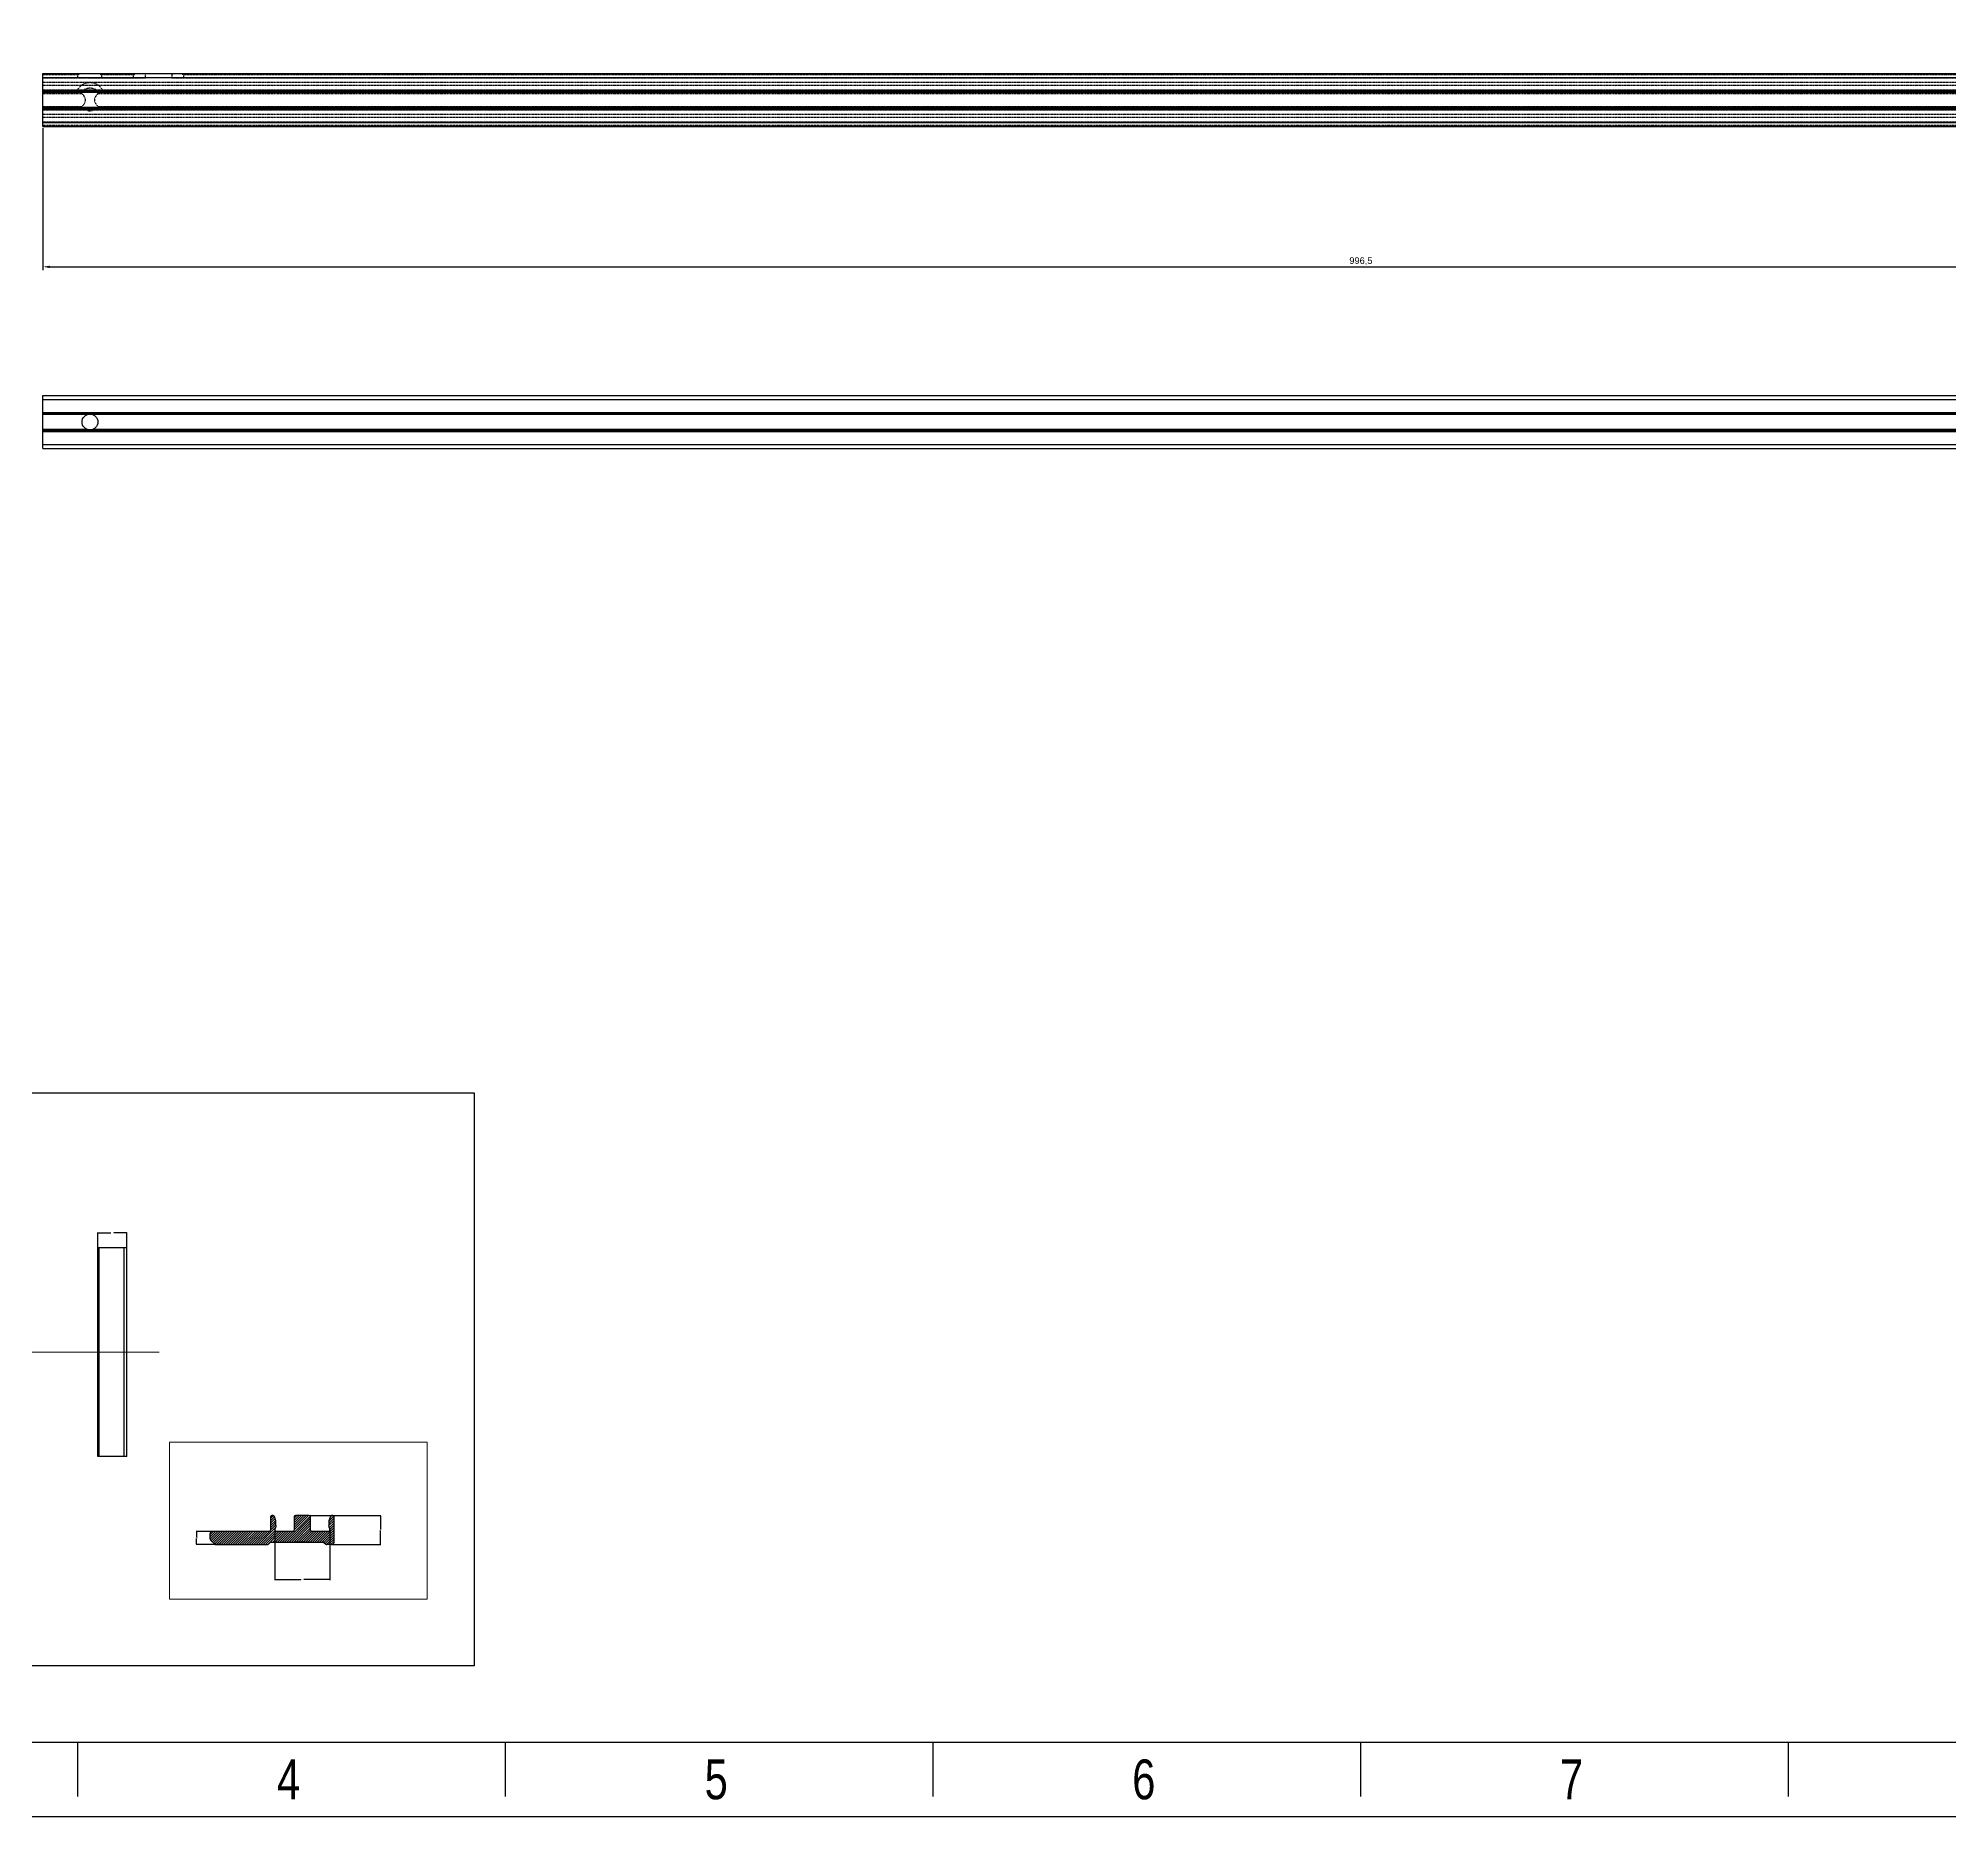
# Model space of a CAD drawing. Header units: millimetres. Extents: x 3299 to 14264, y 1863 to 5555.
# Drawn here: x 7428 to 8151, y 1863 to 2536 of the extents above; entities that cross this region are included whole.
import ezdxf

# ---------------------------------------------------------------- set-up
doc = ezdxf.new("R2010")
doc.units = ezdxf.units.MM
doc.linetypes.add('HIDDEN', pattern=[0.2, 0.1, -0.1])
doc.layers.add('02___PRT_ALL_AXES', color=7, linetype='Continuous')
doc.layers.add('DEFAULT_2', color=8, linetype='HIDDEN')
doc.styles.add('CKSTANDARD', font='arial.ttf')
doc.styles.add('Roamns', font='romans.shx')
doc.styles.get("Standard").update_dxf_attribs({"font": 'arial.ttf'})
doc.dimstyles.new('ISO-25', dxfattribs={"dimtxt": 2.5, "dimasz": 2.5, "dimexe": 1.25, "dimexo": 0.625, "dimtad": 1, "dimtxsty": 'Standard', "dimcen": 2.5, "dimadec": 0, "dimazin": 0, "dimtfac": 1, "dimtmove": 0, "dimatfit": 3, "dimfxl": 1, "dimarcsym": 0})
doc.dimstyles.get("Standard").update_dxf_attribs({"dimtxt": 0.18, "dimasz": 0.18, "dimexe": 0.18, "dimexo": 0.0625, "dimgap": 0.09, "dimtad": 0, "dimtih": 1, "dimtoh": 1, "dimdec": 4, "dimzin": 0, "dimdsep": 46, "dimtxsty": 'Standard', "dimcen": 0.09, "dimadec": 0, "dimazin": 0, "dimtfac": 1, "dimtdec": 4, "dimtofl": 0, "dimtmove": 0, "dimatfit": 3, "dimfxl": 1, "dimtolj": 1, "dimtzin": 0, "dimarcsym": 0})

# ---------------------------------------------------------------- blocks, each defined once
blk = doc.blocks.new('standard template')
for p, q in [((456, 5254), (37409, 5254)), ((9418, 4851), (9418, 5254)), ((12589, 4851), (12589, 5254)), ((15761, 4851), (15761, 5254)), ((18933, 4851), (18933, 5254)), ((22104, 4851), (22104, 5254))]:
    blk.add_line(p, q)
blk.add_lwpolyline([(37963, 4700), (-97, 4700), (-97, 30879), (37963, 30879)], close=True)
at = {"style": 'CKSTANDARD', "width": 0.75}
for s, p in [('4', (10894, 4830)), ('5', (14066, 4830)), ('6', (17237, 4830)), ('7', (20409, 4830))]:
    blk.add_text(s, height=295, dxfattribs=at).set_placement(p)
at = {"style": 'Roamns'}
for tag, p in [('PAGE_NAME', (27466, 7594)), ('PROJECT_NAME', (27466, 6884)), ('DRAWN_NAME', (27466, 6174)), ('VERSION', (34241, 6174)), ('SELECT_DATA', (27466, 5464)), ('PAGE_NUMBER', (34241, 5464))]:
    blk.add_attdef(tag, p, '', height=285, dxfattribs=at)
blk = doc.blocks.new('*D94')
at = {"color": 0, "lineweight": -2, "transparency": 16777216}
for p, q in [((7430.06, 2501.73), (7430.06, 2448.05)), ((8426.56, 2501.73), (8426.56, 2448.05)), ((7432.56, 2449.3), (8424.06, 2449.3))]:
    blk.add_line(p, q, dxfattribs=at)
at = {"color": 0, "transparency": 16777216}
for points in [[(7432.56, 2449.71), (7432.56, 2448.88), (7430.06, 2449.3)], [(8424.06, 2449.71), (8424.06, 2448.88), (8426.56, 2449.3)]]:
    blk.add_solid(points, dxfattribs=at)
at = {"layer": 'Defpoints', "color": 0, "transparency": 16777216}
for p in [(7430.06, 2502.36), (8426.56, 2502.36), (8426.56, 2449.3)]:
    blk.add_point(p, dxfattribs=at)
at = {"color": 0, "transparency": 16777216, "insert": (7928.31, 2451.42), "char_height": 2.5, "attachment_point": 5}
blk.add_mtext('996,5', dxfattribs=at)
blk = doc.blocks.new('ryutj')
at = {"color": 30, "linetype": 'Continuous', "true_color": 0xf26722}
for p, q in [((6005.13, 3056.57), (6005.13, 3076.57)), ((6005.13, 3076.57), (7001.63, 3076.57)), ((6005.13, 3075.07), (7001.63, 3075.07)), ((6005.13, 3070.17), (7001.63, 3070.17)), ((6005.13, 3069.67), (7001.63, 3069.67)), ((6005.13, 3063.47), (7001.63, 3063.47)), ((6005.13, 3062.97), (7001.63, 3062.97)), ((6005.13, 3058.07), (7001.63, 3058.07)), ((6005.13, 3056.57), (7001.63, 3056.57))]:
    blk.add_line(p, q, dxfattribs=at)
at = {"layer": '02___PRT_ALL_AXES', "color": 30, "linetype": 'Continuous', "true_color": 0xf26722}
for p, q in [((6021.96, 3069.41), (6005.13, 3069.41)), ((6972.46, 3069.41), (6023.9, 3069.41)), ((6021.96, 3063.74), (6005.13, 3063.74)), ((6972.46, 3063.74), (6023.9, 3063.74))]:
    blk.add_line(p, q, dxfattribs=at)
blk.add_circle((6022.93, 3066.57), 3, dxfattribs=at)
blk = doc.blocks.new('rsgd')
at = {"color": 30, "linetype": 'Continuous', "true_color": 0xf26722}
for p, q in [((6005.13, 3178.27), (6005.13, 3198.27)), ((6005.13, 3198.27), (7001.63, 3198.27)), ((6005.13, 3196.77), (7001.63, 3196.77)), ((6005.13, 3191.87), (7001.63, 3191.87)), ((6005.13, 3191.37), (7001.63, 3191.37)), ((7001.63, 3191.11), (6005.13, 3191.11)), ((7001.63, 3185.43), (6005.13, 3185.43)), ((6005.13, 3185.17), (7001.63, 3185.17)), ((6005.13, 3184.67), (7001.63, 3184.67)), ((6005.13, 3179.77), (7001.63, 3179.77)), ((6005.13, 3178.27), (7001.63, 3178.27))]:
    blk.add_line(p, q, dxfattribs=at)
at = {"layer": '02___PRT_ALL_AXES', "color": 30, "linetype": 'HIDDEN', "true_color": 0xf26722}
for p, q in [((6005.13, 3198.27), (6039.77, 3198.27)), ((6018.77, 3197.77), (6005.13, 3197.77)), ((6039.38, 3196.47), (6005.13, 3196.47)), ((6973.43, 3194.83), (6005.13, 3194.83)), ((6018.38, 3196.47), (6018.38, 3197.77)), ((6018.77, 3197.77), (6018.77, 3198.27)), ((6027.09, 3197.77), (6027.09, 3198.27)), ((6039.77, 3197.77), (6027.09, 3197.77)), ((6027.47, 3196.47), (6027.47, 3197.77)), ((6039.38, 3196.47), (6039.38, 3197.77)), ((6039.77, 3197.77), (6039.77, 3198.27)), ((6005.13, 3192.17), (6978.14, 3192.17)), ((6019.93, 3190.77), (6019.93, 3192.17)), ((6025.93, 3190.77), (6025.93, 3192.17)), ((6021.96, 3184.37), (6005.13, 3184.37)), ((6019.93, 3184.37), (6019.93, 3185.77)), ((6972.46, 3184.37), (6023.9, 3184.37)), ((6025.93, 3184.37), (6025.93, 3185.77))]:
    blk.add_line(p, q, dxfattribs=at)
for centre, major_axis, start_param, end_param in [((6022.93, 3189.33), (0, 5.5), -1.028337, 1.028337), ((6022.93, 3187.21), (5.5, 0), 1.124237, 2.017356), ((6022.93, 3187.21), (0, 3), -3.470343, -2.812843)]:
    blk.add_ellipse(centre, major_axis=major_axis, ratio=1, start_param=start_param, end_param=end_param, dxfattribs=at)
for points, knots in [([(6021.27, 3188.27), (6021.27, 3188.36), (6021.26, 3188.53), (6021.2, 3188.78), (6021.11, 3189.02), (6021.01, 3189.25), (6020.89, 3189.46), (6020.77, 3189.66), (6020.64, 3189.84), (6020.52, 3190.01), (6020.4, 3190.17), (6020.29, 3190.32), (6020.21, 3190.43), (6020.14, 3190.51), (6020.1, 3190.56), (6020.06, 3190.61), (6020.03, 3190.65), (6020, 3190.68), (6019.98, 3190.71), (6019.96, 3190.73), (6019.95, 3190.74), (6019.95, 3190.75), (6019.94, 3190.75), (6019.93, 3190.76), (6019.93, 3190.76), (6019.93, 3190.77), (6019.93, 3190.77), (6019.93, 3190.77), (6019.93, 3190.77), (6019.93, 3190.77)], [0, 0, 0, 0, 0.090536, 0.18017, 0.268227, 0.354222, 0.437764, 0.51844, 0.595755, 0.669109, 0.737777, 0.800886, 0.857413, 0.882852, 0.906202, 0.927305, 0.946004, 0.962142, 0.975575, 0.981236, 0.986173, 0.990373, 0.993825, 0.996522, 0.998454, 0.99913, 0.999613, 0.999903, 1, 1, 1, 1]), ([(6019.93, 3185.77), (6019.93, 3185.77), (6019.93, 3185.77), (6019.93, 3185.77), (6019.93, 3185.77), (6019.93, 3185.77), (6019.93, 3185.78), (6019.94, 3185.78), (6019.95, 3185.79), (6019.95, 3185.8), (6019.96, 3185.81), (6019.98, 3185.83), (6020, 3185.86), (6020.03, 3185.89), (6020.06, 3185.93), (6020.1, 3185.98), (6020.14, 3186.03), (6020.21, 3186.11), (6020.29, 3186.22), (6020.4, 3186.37), (6020.52, 3186.52), (6020.64, 3186.7), (6020.77, 3186.88), (6020.89, 3187.08), (6021.01, 3187.29), (6021.11, 3187.52), (6021.2, 3187.76), (6021.26, 3188.01), (6021.27, 3188.18), (6021.27, 3188.27)], [0, 0, 0, 0, 0.000097, 0.000387, 0.00087, 0.001546, 0.003478, 0.006174, 0.009627, 0.013827, 0.018764, 0.024425, 0.037858, 0.053996, 0.072694, 0.093797, 0.117147, 0.142586, 0.199113, 0.26222, 0.330888, 0.404242, 0.481557, 0.562236, 0.64578, 0.731778, 0.819835, 0.909467, 1, 1, 1, 1]), ([(6025.93, 3190.77), (6025.93, 3190.77), (6025.93, 3190.77), (6025.93, 3190.77), (6025.93, 3190.77), (6025.92, 3190.76), (6025.92, 3190.76), (6025.92, 3190.75), (6025.91, 3190.75), (6025.9, 3190.74), (6025.89, 3190.73), (6025.88, 3190.71), (6025.86, 3190.68), (6025.83, 3190.65), (6025.79, 3190.61), (6025.75, 3190.56), (6025.71, 3190.51), (6025.65, 3190.43), (6025.56, 3190.32), (6025.45, 3190.17), (6025.33, 3190.01), (6025.21, 3189.84), (6025.09, 3189.66), (6024.97, 3189.46), (6024.85, 3189.25), (6024.75, 3189.02), (6024.66, 3188.78), (6024.6, 3188.53), (6024.59, 3188.36), (6024.59, 3188.27)], [0, 0, 0, 0, 0.000097, 0.000387, 0.00087, 0.001546, 0.003478, 0.006174, 0.009627, 0.013827, 0.018764, 0.024425, 0.037858, 0.053996, 0.072694, 0.093797, 0.117147, 0.142586, 0.199113, 0.262222, 0.330891, 0.404245, 0.481561, 0.562237, 0.645778, 0.731773, 0.81983, 0.909464, 1, 1, 1, 1]), ([(6024.59, 3188.27), (6024.59, 3188.18), (6024.6, 3188.01), (6024.66, 3187.76), (6024.75, 3187.52), (6024.85, 3187.29), (6024.97, 3187.08), (6025.09, 3186.88), (6025.21, 3186.7), (6025.33, 3186.52), (6025.45, 3186.37), (6025.56, 3186.22), (6025.65, 3186.11), (6025.71, 3186.03), (6025.75, 3185.98), (6025.79, 3185.93), (6025.83, 3185.89), (6025.86, 3185.86), (6025.88, 3185.83), (6025.89, 3185.81), (6025.9, 3185.8), (6025.91, 3185.79), (6025.92, 3185.78), (6025.92, 3185.78), (6025.92, 3185.77), (6025.93, 3185.77), (6025.93, 3185.77), (6025.93, 3185.77), (6025.93, 3185.77), (6025.93, 3185.77)], [0, 0, 0, 0, 0.090533, 0.180164, 0.268221, 0.354219, 0.437764, 0.518443, 0.595758, 0.669112, 0.737781, 0.800888, 0.857415, 0.882854, 0.906204, 0.927307, 0.946005, 0.962142, 0.975575, 0.981236, 0.986174, 0.990373, 0.993826, 0.996522, 0.998454, 0.99913, 0.999614, 0.999903, 1, 1, 1, 1])]:
    blk.add_open_spline(points, degree=3, knots=knots, dxfattribs=at)
at = {"layer": 'DEFAULT_2', "color": 30, "linetype": 'HIDDEN', "true_color": 0xf26722}
for p, q in [((6043.93, 3196.47), (6022.93, 3196.47)), ((6043.93, 3196.47), (6043.93, 3198.27)), ((6053.93, 3198.27), (6053.93, 3196.47)), ((6973.43, 3196.47), (6053.93, 3196.47)), ((6058.09, 3197.77), (6058.09, 3198.27)), ((6969.27, 3197.77), (6058.09, 3197.77)), ((6058.47, 3196.47), (6058.47, 3197.77)), ((7001.63, 3193.77), (6005.13, 3193.77)), ((6005.13, 3190.77), (6019.93, 3190.77)), ((6025.93, 3190.77), (6970.43, 3190.77)), ((6005.13, 3185.77), (6019.93, 3185.77)), ((7001.63, 3182.77), (6005.13, 3182.77)), ((7001.63, 3181.71), (6005.13, 3181.71)), ((6005.13, 3180.07), (7001.63, 3180.07)), ((6025.93, 3185.77), (6970.43, 3185.77)), ((6005.13, 3178.77), (7001.63, 3178.77))]:
    blk.add_line(p, q, dxfattribs=at)
blk = doc.blocks.new('*D110')
at = {"color": 0, "lineweight": -2, "transparency": 16777216}
for p, q in [((7450.79, 2078.69), (7450.79, 2084.35)), ((7450.97, 2084.17), (7455.77, 2084.17)), ((7461.61, 2084.17), (7456.82, 2084.17)), ((7461.79, 2078.69), (7461.79, 2084.35))]:
    blk.add_line(p, q, dxfattribs=at)
at = {"color": 0, "transparency": 16777216}
for points in [[(7450.97, 2084.2), (7450.97, 2084.14), (7450.79, 2084.17)], [(7461.61, 2084.2), (7461.61, 2084.14), (7461.79, 2084.17)]]:
    blk.add_solid(points, dxfattribs=at)
at = {"layer": 'Defpoints', "color": 0, "transparency": 16777216}
for p in [(7461.79, 2084.17), (7450.79, 2078.63), (7461.79, 2078.63)]:
    blk.add_point(p, dxfattribs=at)
at = {"color": 0, "lineweight": 5, "transparency": 16777216, "insert": (7456.29, 2084.17), "char_height": 0.18, "attachment_point": 5}
blk.add_mtext('\\A1;11.0000', dxfattribs=at)
blk = doc.blocks.new('*D58')
at = {"color": 0, "lineweight": -2, "transparency": 16777216}
for p, q in [((7494.6, 1971.33), (7487.98, 1971.33)), ((7497.31, 1966.33), (7487.98, 1966.33)), ((7488.16, 1971.15), (7488.16, 1969.01)), ((7488.16, 1966.51), (7488.16, 1968.65))]:
    blk.add_line(p, q, dxfattribs=at)
at = {"color": 0, "transparency": 16777216}
for points in [[(7488.13, 1971.15), (7488.19, 1971.15), (7488.16, 1971.33)], [(7488.13, 1966.51), (7488.19, 1966.51), (7488.16, 1966.33)]]:
    blk.add_solid(points, dxfattribs=at)
at = {"layer": 'Defpoints', "color": 0, "transparency": 16777216}
for p in [(7488.16, 1971.33), (7494.66, 1971.33), (7497.37, 1966.33)]:
    blk.add_point(p, dxfattribs=at)
at = {"color": 0, "lineweight": 5, "transparency": 16777216, "insert": (7488.16, 1968.83), "char_height": 0.18, "attachment_point": 5}
blk.add_mtext('\\A1;5.0000', dxfattribs=at)
blk = doc.blocks.new('*D59')
at = {"color": 0, "lineweight": -2, "transparency": 16777216}
for p, q in [((7530.8, 1977.33), (7557.87, 1977.33)), ((7557.69, 1977.15), (7557.69, 1972.01)), ((7539.22, 1966.33), (7557.87, 1966.33)), ((7557.69, 1966.51), (7557.69, 1971.65))]:
    blk.add_line(p, q, dxfattribs=at)
at = {"color": 0, "transparency": 16777216}
for points in [[(7557.66, 1977.15), (7557.72, 1977.15), (7557.69, 1977.33)], [(7557.66, 1966.51), (7557.72, 1966.51), (7557.69, 1966.33)]]:
    blk.add_solid(points, dxfattribs=at)
at = {"layer": 'Defpoints', "color": 0, "transparency": 16777216}
for p in [(7530.74, 1977.33), (7539.16, 1966.33), (7557.69, 1966.33)]:
    blk.add_point(p, dxfattribs=at)
at = {"color": 0, "lineweight": 5, "transparency": 16777216, "insert": (7557.69, 1971.83), "char_height": 0.18, "attachment_point": 5}
blk.add_mtext('\\A1;11.0000', dxfattribs=at)
blk = doc.blocks.new('*D111')
at = {"color": 0, "lineweight": -2, "transparency": 16777216}
for p, q in [((7517.76, 1971.97), (7517.76, 1952.94)), ((7538.56, 1971.97), (7538.56, 1952.94)), ((7517.94, 1953.12), (7527.63, 1953.12)), ((7538.38, 1953.12), (7528.7, 1953.12))]:
    blk.add_line(p, q, dxfattribs=at)
at = {"color": 0, "transparency": 16777216}
for points in [[(7517.94, 1953.15), (7517.94, 1953.09), (7517.76, 1953.12)], [(7538.38, 1953.15), (7538.38, 1953.09), (7538.56, 1953.12)]]:
    blk.add_solid(points, dxfattribs=at)
at = {"layer": 'Defpoints', "color": 0, "transparency": 16777216}
for p in [(7517.76, 1972.03), (7538.56, 1972.03), (7538.56, 1953.12)]:
    blk.add_point(p, dxfattribs=at)
at = {"color": 0, "lineweight": 5, "transparency": 16777216, "insert": (7528.16, 1953.12), "char_height": 0.18, "attachment_point": 5}
blk.add_mtext('\\A1;20.8000', dxfattribs=at)

msp = doc.modelspace()

# ---------------------------------------------------------------- hatches: boundary and pattern name
at = {"lineweight": 5}
h = msp.add_hatch(dxfattribs=at)
h.set_pattern_fill('ANSI31', color=2, scale=5)
h.set_pattern_definition([(45, (5743.0183, -6152.9122), (-0.44194174, 0.44194174), [])])
h.paths.add_polyline_path([(7494.16222, 1971.32815, 0.414213562), (7493.16222, 1970.32815), (7493.16222, 1968.74236, 0.198912367), (7493.45512, 1968.03526), (7495.01578, 1966.4746, 0.198912367), (7495.36933, 1966.32815), (7514.95512, 1966.32815, 0.198912367), (7515.30867, 1966.4746), (7516.01578, 1967.1817, -0.198912367), (7516.36933, 1967.32815), (7535.95512, 1967.32815, -0.198912367), (7536.30867, 1967.1817), (7537.01578, 1966.4746, 0.198912367), (7537.36933, 1966.32815), (7539.16222, 1966.32815, 0.414213562), (7540.16222, 1967.32815), (7540.16222, 1976.82815, 0.414213562), (7539.66222, 1977.32815), (7539.21696, 1977.32815, 0.318707846), (7538.74503, 1976.99333), (7538.16222, 1975.32815), (7538.16222, 1973.72007, 0.284903348), (7538.32222, 1972.67823, -0.28737456), (7538.4786, 1971.628, -0.298125223), (7538.02041, 1971.32815), (7531.73722, 1971.32815, -0.414213562), (7531.23722, 1971.82815), (7531.23722, 1976.82815, 0.414213562), (7530.73722, 1977.32815), (7525.58722, 1977.32815, 0.414213562), (7525.08722, 1976.82815), (7525.08722, 1971.82815, -0.414213562), (7524.58722, 1971.32815), (7518.30403, 1971.32815, -0.298133087), (7517.84584, 1971.62801, -0.287370651), (7518.00222, 1972.67823, 0.284903348), (7518.16222, 1973.72007), (7518.16222, 1975.32815), (7517.57941, 1976.99333, 0.318707846), (7517.10748, 1977.32815), (7516.66222, 1977.32815, 0.414213562), (7516.16222, 1976.82815), (7516.16222, 1971.82815, -0.414213562), (7515.66222, 1971.32815)])
h.paths.add_polyline_path([(7515.17653, 1958.55888), (7520.34319, 1958.55888), (7520.34319, 1966.05888), (7515.17653, 1966.05888)], flags=9)

# ---------------------------------------------------------------- linework, layer by layer
at = {"color": 7, "linetype": 'Continuous'}
for p, q in [((7450.79248, 1999.62717), (7450.79248, 2078.62717)), ((7450.79248, 2078.62717), (7461.79248, 2078.62717)), ((7451.29248, 1999.62717), (7451.29248, 2078.62717)), ((7460.79248, 1999.62717), (7460.79248, 2078.62717)), ((7461.79248, 1999.62717), (7461.79248, 2078.62717)), ((7461.79248, 1999.62717), (7450.79248, 1999.62717)), ((7516.16222, 1976.82815), (7516.16222, 1971.82815)), ((7517.10748, 1977.32815), (7516.66222, 1977.32815)), ((7518.16222, 1975.32815), (7517.57941, 1976.99333)), ((7518.16222, 1973.72007), (7518.16222, 1975.32815)), ((7525.08722, 1976.82815), (7525.08722, 1971.82815)), ((7530.73722, 1977.32815), (7525.58722, 1977.32815)), ((7531.23722, 1971.82815), (7531.23722, 1976.82815)), ((7538.74503, 1976.99333), (7538.16222, 1975.32815)), ((7538.16222, 1975.32815), (7538.16222, 1973.72007)), ((7539.66222, 1977.32815), (7539.21696, 1977.32815)), ((7540.16222, 1967.32815), (7540.16222, 1976.82815)), ((7493.16222, 1970.32815), (7493.16222, 1968.74236)), ((7493.45512, 1968.03526), (7495.01578, 1966.4746)), ((7515.66222, 1971.32815), (7494.16222, 1971.32815)), ((7495.36933, 1966.32815), (7514.95512, 1966.32815)), ((7515.30867, 1966.4746), (7516.01578, 1967.1817)), ((7516.36933, 1967.32815), (7535.95512, 1967.32815)), ((7524.58722, 1971.32815), (7518.30403, 1971.32815)), ((7538.02041, 1971.32815), (7531.73722, 1971.32815)), ((7536.30867, 1967.1817), (7537.01578, 1966.4746)), ((7539.16222, 1966.32815), (7537.36933, 1966.32815))]:
    msp.add_line(p, q, dxfattribs=at)
at = {"color": 1, "lineweight": 5}
msp.add_line((7308.20956, 2039.12717), (7474.02819, 2039.12717), dxfattribs=at)
msp.add_lwpolyline([(7288.3628, 2137.05307), (7593.07869, 2137.05307), (7593.07869, 1920.52023), (7288.3628, 1920.52023)], close=True)
at = {"lineweight": 5}
msp.add_lwpolyline([(7477.95745, 1945.73575), (7575.33239, 1945.73575), (7575.33239, 2005.09509), (7477.95745, 2005.09509)], close=True, dxfattribs=at)
at = {"color": 7, "linetype": 'Continuous'}
for centre, radius, start, end in [((7516.66222, 1976.82815), 0.5, 90, 180), ((7517.10748, 1976.82815), 0.5, 19.29004622, 90), ((7517.24222, 1973.32815), 1, 319.46419789, 23.07391807), ((7525.58722, 1976.82815), 0.5, 90, 180), ((7530.73722, 1976.82815), 0.5, 0, 90), ((7539.08222, 1973.32815), 1, 156.92608193, 220.53580211), ((7539.21696, 1976.82815), 0.5, 90, 160.70995378), ((7539.66222, 1976.82815), 0.5, 0, 90), ((7494.16222, 1970.32815), 1, 90, 180), ((7494.16222, 1968.74236), 1, 180, 225), ((7495.36933, 1966.82815), 0.5, 225, 270), ((7514.95512, 1966.82815), 0.5, 270, 315), ((7515.66222, 1971.82815), 0.5, 270, 0), ((7516.36933, 1966.82815), 0.5, 90, 135), ((7518.76222, 1972.0283), 1, 139.46419789, 203.59741636), ((7518.30403, 1971.82815), 0.5, 203.59741636, 270), ((7524.58722, 1971.82815), 0.5, 270, 0), ((7531.73722, 1971.82815), 0.5, 180, 270), ((7535.95512, 1966.82815), 0.5, 45, 90), ((7537.36933, 1966.82815), 0.5, 225, 270), ((7538.02041, 1971.82815), 0.5, 270, 336.40258364), ((7537.56222, 1972.0283), 1, 336.40258364, 40.53580211), ((7539.16222, 1967.32815), 1, 270, 0)]:
    msp.add_arc(centre, radius, start, end, dxfattribs=at)
at = {"layer": '02___PRT_ALL_AXES', "color": 8, "linetype": 'HIDDEN'}
msp.add_line((7530.86222, 1967.32815), (7525.46222, 1967.32815), dxfattribs=at)

# ---------------------------------------------------------------- block references
at = {"transparency": 33554595, "xscale": 0.05097615323888361, "yscale": 0.05097615323888361, "zscale": 0.05097615323888361}
msp.add_blockref('standard template', (6963.19304, 1623.87999), dxfattribs=at)
for name in ['rsgd', 'ryutj']:
    msp.add_blockref(name, (1424.92709, -675.91128))

# ---------------------------------------------------------------- dimensions: what is measured, and where the dimension line sits
dim = msp.add_linear_dim(base=(8426.55508, 2449.29718), p1=(7430.05508, 2502.35764), p2=(8426.55508, 2502.35764), dimstyle='ISO-25')
dim.commit()
dim.dimension.update_dxf_attribs({"geometry": '*D94', "text_midpoint": (7928.30508, 2451.42457)})
at = {"lineweight": 5}
dim = msp.add_linear_dim(base=(7461.79248, 2084.16976), p1=(7450.79248, 2078.62717), p2=(7461.79248, 2078.62717), dimstyle='Standard', dxfattribs=at)
dim.commit()
dim.dimension.update_dxf_attribs({"geometry": '*D110', "text_midpoint": (7456.29248, 2084.16976)})
dim = msp.add_linear_dim(base=(7557.6897, 1966.32815), p1=(7530.73722, 1977.32815), p2=(7539.16222, 1966.32815), angle=90, dimstyle='Standard', dxfattribs=at)
dim.commit()
dim.dimension.update_dxf_attribs({"geometry": '*D59', "text_midpoint": (7557.6897, 1971.82815), "dimtype": 160})
dim = msp.add_linear_dim(base=(7488.1624, 1971.32815), p1=(7497.36933, 1966.32815), p2=(7494.66222, 1971.32815), angle=90, dimstyle='Standard', dxfattribs=at)
dim.commit()
dim.dimension.update_dxf_attribs({"geometry": '*D58', "text_midpoint": (7488.1624, 1968.82815)})
dim = msp.add_linear_dim(base=(7538.56222, 1953.11904), p1=(7517.76222, 1972.0283), p2=(7538.56222, 1972.0283), dimstyle='Standard', dxfattribs=at)
dim.commit()
dim.dimension.update_dxf_attribs({"geometry": '*D111', "text_midpoint": (7528.16222, 1953.11904), "dimtype": 160})

doc.saveas('drawing.dxf')
